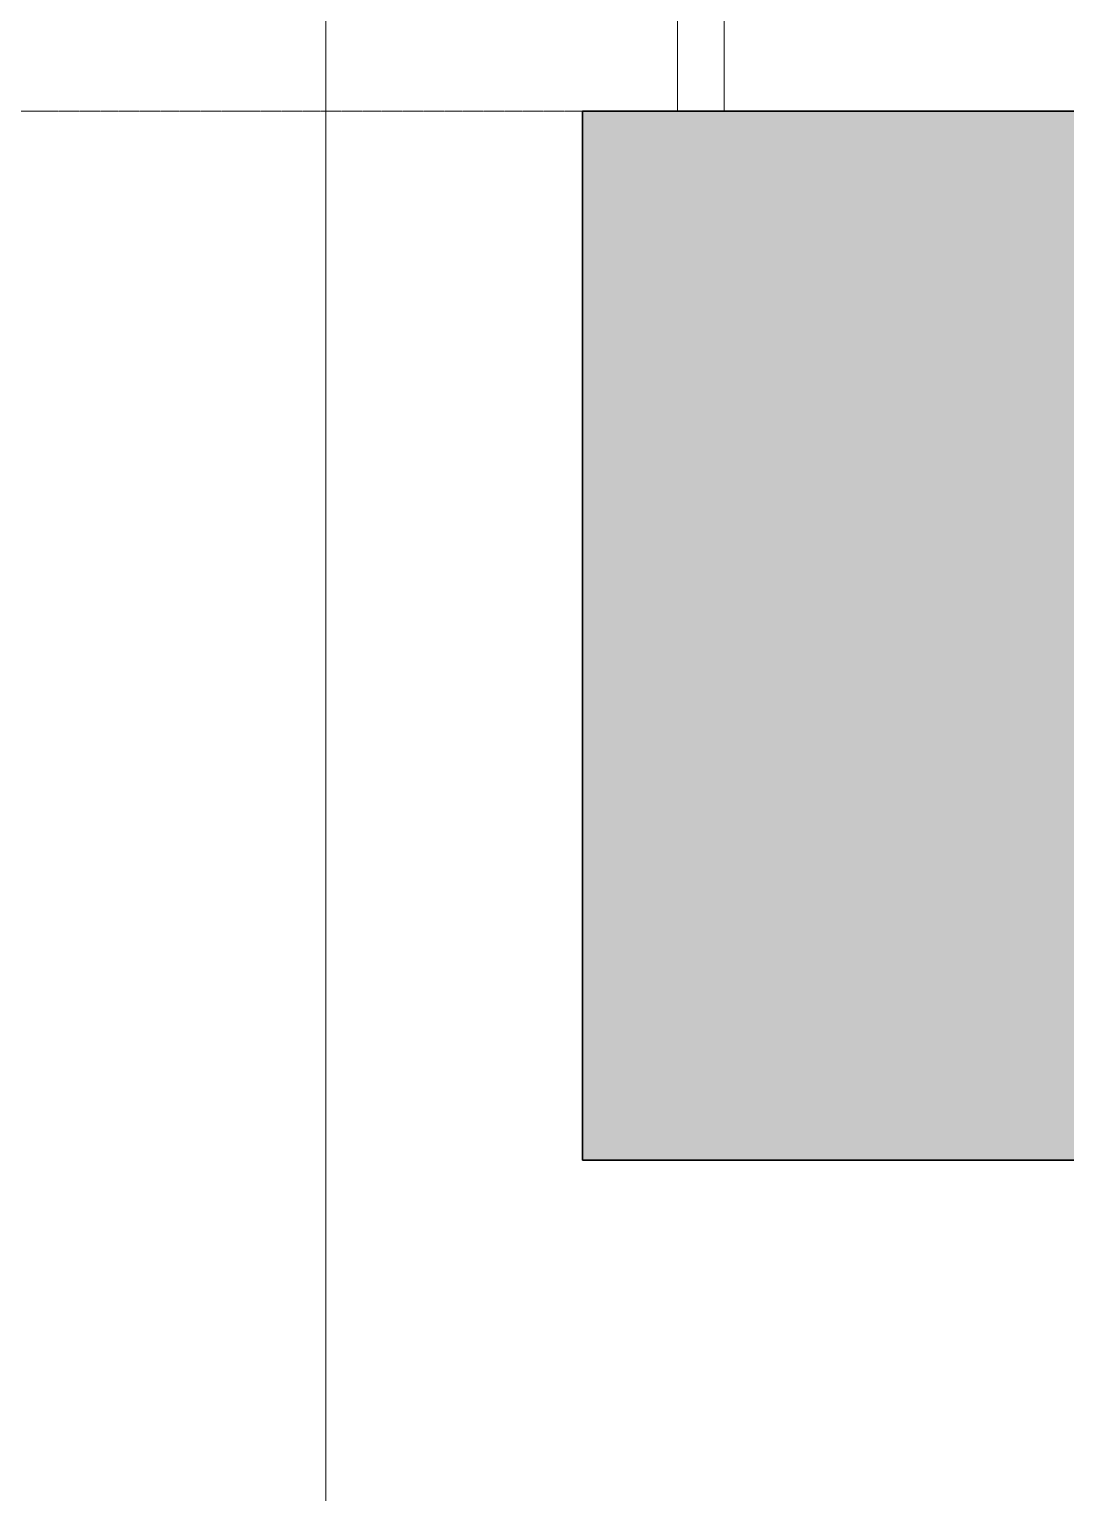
# Model space of a CAD drawing. Header units: millimetres. Extents: x 1336014 to 2939047, y -333549 to -60566.
# Drawn here: x 1468870 to 1469315, y -151085 to -150458 of the extents above; entities that cross this region are included whole.
import ezdxf

# ---------------------------------------------------------------- set-up
doc = ezdxf.new("R2010")
doc.units = ezdxf.units.MM
doc.header["$MEASUREMENT"] = 0
doc.linetypes.add('CENTER2', pattern=[1.125, 0.75, -0.125, 0.125, -0.125])
for name, color, linetype, lineweight in [('02.Thay', 145, 'Continuous', 15), ('03.Manh', 251, 'Continuous', 13), ('06.betong', 2, 'Continuous', 35), ('09.Hatch', 250, 'Continuous', 5), ('10.truc', 250, 'CENTER2', 20)]:
    doc.layers.add(name, color=color, linetype=linetype, lineweight=lineweight)

msp = doc.modelspace()

# ---------------------------------------------------------------- hatches: boundary and pattern name
at = {"layer": '09.Hatch', "ltscale": 50}
h = msp.add_hatch(dxfattribs=at)
h.set_pattern_fill('BTCT', color=256, scale=9, style=0)
h.set_pattern_definition([(50, (92194.26, -1e-10), (64.5534164, -5.6476921), [6.75, -74.25]), (355, (92194.26, -1e-10), (-12.48762, 67.697292), [5.4, -59.4]), (100.4514, (92199.64, -0.47), (52.0658444, 62.0495588), [5.736617, -63.10279]), (46.1842, (92194.26, 18), (96.0516944, -14.8967113), [10.125, -111.375]), (96.6356, (92202.26, 16.76), (84.1196435, 87.6706084), [8.604926, -94.65417]), (351.1842, (92194.26, 18), (84.119575, 87.670674), [8.1, -89.1]), (21, (92203.26, 13.5), (53.7216347, -36.2357002), [6.75, -74.25]), (326, (92203.26, 13.5), (21.89838, 65.263504), [5.4, -59.4]), (71.4514, (92207.734, 10.48), (75.6200366, 29.0277447), [5.736617, -63.10279]), (37.5, (92194.258, -1e-10), (1.09438698, 29.96044684), [0, -58.68, 0, -60.3, 0, -59.625]), (7.5, (92194.258, -1e-10), (23.6762584, 35.4970541), [0, -34.38, 0, -57.33, 0, -22.725]), (327.5, (92174.188, -1e-10), (48.04401926, -2.02993846), [0, -22.5, 0, -70.2, 0, -93.15]), (317.5, (92165.188, -1e-10), (52.4867552, 9.0094484), [0, -29.25, 0, -46.62, 0, -66.15]), (45, (92194.258, -1e-10), (-23.8648539, 23.8648539), []), (45, (92210.168, -1e-10), (-23.8648539, 23.8648539), [])])
h.paths.add_polyline_path([(1469897.46, -150892.8), (1469327.46, -150892.8), (1469327.46, -150942.72), (1469107.46, -150942.72), (1469107.46, -150492.74), (1469327.46, -150492.74), (1469327.46, -150792.8), (1469897.46, -150792.8), (1469897.46, -150492.8), (1476136.46, -150492.8), (1476136.46, -150942.8), (1475916.46, -150942.8), (1475916.46, -150592.8), (1472308.9, -150592.8), (1472308.9, -150942.8), (1472088.9, -150942.8), (1472088.9, -150592.8), (1470117.46, -150592.8), (1470117.46, -150942.8), (1469897.46, -150942.8)])

# ---------------------------------------------------------------- linework, layer by layer
at = {"layer": '02.Thay'}
for points in [[(1468997.46, -150942.72), (1468997.46, -147342.32)], [(1468997.46, -153642.71), (1468997.46, -150942.72)]]:
    msp.add_lwpolyline(points, dxfattribs=at)
at = {"layer": '03.Manh'}
msp.add_line((1469148.27, -150492.8), (1469148.27, -149692.8), dxfattribs=at)
at = {"layer": '03.Manh', "ltscale": 200}
msp.add_line((1469168.27, -149692.8), (1469168.27, -150492.8), dxfattribs=at)
at = {"layer": '06.betong'}
msp.add_lwpolyline([(1469897.46, -150892.8), (1469327.46, -150892.8), (1469327.46, -150942.72), (1469107.46, -150942.72), (1469107.46, -150492.74), (1469327.46, -150492.74), (1469327.46, -150792.8), (1469897.46, -150792.8), (1469897.46, -150492.8), (1476136.46, -150492.8), (1476136.46, -150942.8), (1475916.46, -150942.8), (1475916.46, -150592.8), (1472308.9, -150592.8), (1472308.9, -150942.8), (1472088.9, -150942.8), (1472088.9, -150592.8), (1470117.46, -150592.8), (1470117.46, -150942.8), (1469897.46, -150942.8)], close=True, dxfattribs=at)
at = {"layer": '10.truc'}
msp.add_line((1466594.75, -150492.8), (1487684.33, -150492.8), dxfattribs=at)

doc.saveas('drawing.dxf')
